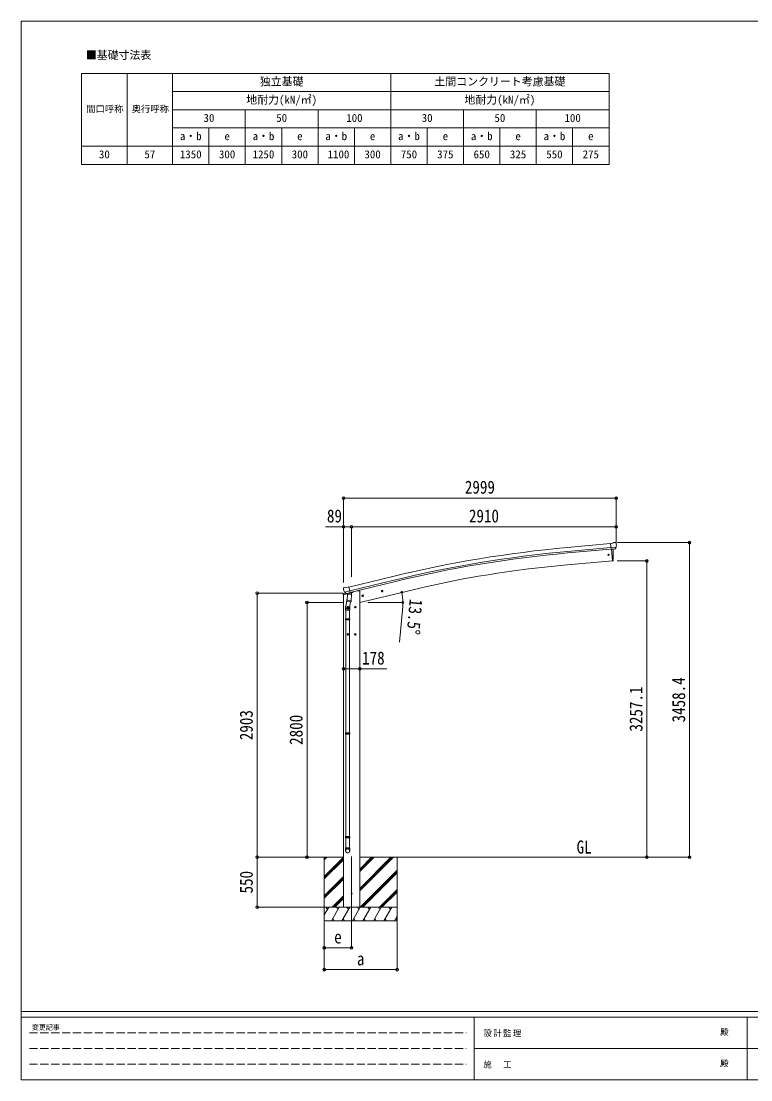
# Model space of a CAD drawing. Units: millimetres at full size, sheet at 1:30. Extents: x -8385 to 8479, y -5853 to 5787.
# Drawn here: x -8385 to -360, y -5853 to 5787 of the extents above; entities that cross this region are included whole.
import ezdxf
from ezdxf.enums import TextEntityAlignment as Align

# ---------------------------------------------------------------- set-up
doc = ezdxf.new("R2010")
doc.units = ezdxf.units.MM
doc.header["$LTSCALE"] = 30
doc.header["$PDMODE"] = 32
doc.header["$PDSIZE"] = 30
doc.linetypes.add('DASHED3', pattern=[4, 3, -1])
for name, color, linetype, lineweight in [('0-0_0', 7, 'Continuous', 9), ('0-1_本体', 4, 'Continuous', 9), ('0-2_部品', 7, 'Continuous', 9), ('0-8_PARTS2', 2, 'Continuous', 9), ('0-A_寸法', 6, 'Continuous', 9), ('0-F_PARTS1', 7, 'Continuous', 18), ('F-0_240', 7, 'Continuous', 9)]:
    doc.layers.add(name, color=color, linetype=linetype, lineweight=lineweight)
doc.styles.add('ＭＳ ゴシック', font='')
doc.styles.get('ＭＳ ゴシック').set_extended_font_data('MS Gothic')

msp = doc.modelspace()

# ---------------------------------------------------------------- linework, layer by layer
at = {"layer": '0-0_0', "color": 6}
for p, q in [((-1034.08, -3404.93), (-1034.08, 53.47)), ((-1503.09, -147.83), (-1503.09, -3404.93))]:
    msp.add_line(p, q, dxfattribs=at)
at = {"layer": '0-0_0'}
for p, q in [((-5425.32, -3404.93), (-4839.99, -3404.93)), ((-5051.24, -3616.15), (-4839.99, -3404.91)), ((-5051.24, -3404.93), (-5051.24, -4104.93)), ((-5051.24, -3432.31), (-5023.86, -3404.93)), ((-5051.24, -3418.17), (-5038, -3404.93)), ((-5051.24, -3630.3), (-4839.99, -3419.05)), ((-5051.24, -3644.44), (-4839.99, -3433.19)), ((-4661.99, -3775.69), (-4291.22, -3404.93)), ((-4661.99, -3747.4), (-4319.51, -3404.93)), ((-4661.99, -3761.54), (-4305.37, -3404.93)), ((-4661.99, -3563.56), (-4503.36, -3404.93)), ((-4661.99, -3549.41), (-4517.5, -3404.93)), ((-4661.99, -3535.27), (-4531.64, -3404.93)), ((-4661.99, -3404.93), (-1832.57, -3404.93)), ((-4251.24, -3404.93), (-4251.24, -4104.93)), ((-4657.38, -3954.93), (-4251.24, -3548.79)), ((-4643.24, -3954.93), (-4251.24, -3562.93)), ((-4629.09, -3954.93), (-4251.24, -3577.07)), ((-5051.24, -3828.28), (-4839.99, -3617.04)), ((-5051.24, -3842.43), (-4839.99, -3631.18)), ((-5051.24, -3856.57), (-4839.99, -3645.32)), ((-4965.75, -3954.93), (-4839.99, -3829.17)), ((-4445.25, -3954.93), (-4251.24, -3760.92)), ((-4431.1, -3954.93), (-4251.24, -3775.06)), ((-4416.96, -3954.93), (-4251.24, -3789.2)), ((-5051.24, -4038.76), (-5002.84, -3954.92)), ((-4251.24, -3954.93), (-5051.24, -3954.93)), ((-5017.84, -3980.91), (-5032.84, -3954.92)), ((-4973.97, -4104.92), (-4887.37, -3954.93)), ((-4951.6, -3954.93), (-4839.99, -3843.31)), ((-4937.46, -3954.93), (-4839.99, -3857.45)), ((-4902.37, -3980.91), (-4917.37, -3954.93)), ((-4858.5, -4104.93), (-4771.9, -3954.93)), ((-4786.9, -3980.91), (-4801.9, -3954.93)), ((-4743.03, -4104.93), (-4656.43, -3954.93)), ((-4671.43, -3980.91), (-4686.43, -3954.92)), ((-4627.56, -4104.93), (-4540.96, -3954.93)), ((-4555.96, -3980.91), (-4570.96, -3954.93)), ((-4512.09, -4104.93), (-4425.49, -3954.93)), ((-4455.49, -3954.93), (-4440.49, -3980.91)), ((-4396.62, -4104.93), (-4310.02, -3954.93)), ((-4325.02, -3980.91), (-4340.02, -3954.93)), ((-4281.15, -4104.93), (-4251.24, -4053.12)), ((-5051.24, -4104.93), (-4251.24, -4104.93)), ((-4958.97, -4078.95), (-4943.97, -4104.92)), ((-4843.5, -4078.94), (-4828.5, -4104.93)), ((-4728.03, -4078.95), (-4713.03, -4104.93)), ((-4612.56, -4078.95), (-4597.56, -4104.93)), ((-4497.09, -4078.95), (-4482.09, -4104.93)), ((-4381.62, -4078.95), (-4366.62, -4104.93)), ((-4266.15, -4078.95), (-4251.15, -4104.93))]:
    msp.add_line(p, q, dxfattribs=at)
at = {"layer": '0-1_本体'}
for p, q in [((-2380.99, -0.3), (-1903.66, 42.75)), ((-2377.12, -43.28), (-1899.95, -0.25)), ((-2375.61, -60.06), (-1898.43, -17.02)), ((-1891.21, -19.23), (-1879.96, -147.83)), ((-1879.96, -147.83), (-2417.91, -194.9)), ((-4780.52, -434.78), (-4297.64, -317.3)), ((-4770.48, -476.76), (-4287.4, -359.46)), ((-4766.51, -493.12), (-4283.43, -375.82)), ((-4073.9, -463.74), (-4661.99, -604.93)), ((-4839.99, -3954.93), (-4839.99, -518.37)), ((-4812.02, -501.66), (-4812.02, -502.21)), ((-4738, -487.41), (-4685.99, -474.93)), ((-4661.99, -474.93), (-4685.99, -474.93)), ((-4661.99, -474.93), (-4661.99, -3954.93))]:
    msp.add_line(p, q, dxfattribs=at)
at = {"layer": '0-1_本体', "color": 6}
msp.add_line((-4661.99, -1335.11), (-4839.99, -1335.11), dxfattribs=at)
at = {"layer": '0-1_本体'}
for centre, radius, start, end in [((-1204.94, -13054.33), 13106.9, 95.14794, 103.64794), ((-1204.94, -13054.33), 13063.74, 95.14794, 103.64794), ((-1204.94, -13054.33), 13046.9, 95.14794, 103.64794), ((-1439.31, -11457.55), 11305.08, 94.96591, 103.47643)]:
    msp.add_arc(centre, radius, start, end, dxfattribs=at)
at = {"layer": '0-2_部品'}
for p, q in [((-1877.28, 47.14), (-1903.84, 44.82)), ((-1898.19, -19.84), (-1903.84, 44.82)), ((-1840.98, 4.85), (-1899.9, -0.3)), ((-1877.28, 47.14), (-1865.56, 53.91)), ((-1850.66, 55.49), (-1864.32, 54.3)), ((-1852.23, -14.63), (-1841.3, 4.3)), ((-1841.52, 49.74), (-1847, 54.34)), ((-1840.46, 47.7), (-1840.34, 46.36)), ((-1888.23, -18.97), (-1898.19, -19.84)), ((-1880.16, -145.56), (-1891.21, -19.23)), ((-1854.62, -16.03), (-1862.32, -16.71)), ((-1879.92, -148.33), (-1880.16, -145.56)), ((-1877.31, -147.94), (-1879.92, -148.33)), ((-4841.98, -450.36), (-4841.7, -451.51)), ((-4837.76, -441.78), (-4841.61, -448.08)), ((-4834.66, -439.53), (-4821.48, -436.37)), ((-4806.92, -439.04), (-4820.18, -436.34)), ((-4806.92, -439.04), (-4780.99, -432.82)), ((-4842.55, -518.98), (-4799.53, -508.65)), ((-4842.55, -512.09), (-4842.55, -518.98)), ((-4814.09, -502.9), (-4840.25, -509.18)), ((-4827.92, -490.66), (-4770.42, -476.86)), ((-4811.07, -505.57), (-4827.45, -491.08)), ((-4799.48, -555.09), (-4815.39, -651.26)), ((-4808.36, -506.14), (-4800.84, -504.34)), ((-4807.52, -506.03), (-4805.99, -505.67)), ((-4805.99, -505.67), (-4769.29, -496.86)), ((-4804.16, -505.89), (-4804.21, -506.64)), ((-4803.45, -507.68), (-4777.64, -514.11)), ((-4802.07, -592.33), (-4801.2, -579.86)), ((-4796.54, -513.02), (-4801.21, -579.86)), ((-4755.52, -583.05), (-4801.21, -579.86)), ((-4750.85, -516.22), (-4796.54, -513.02)), ((-4794.76, -509.84), (-4794.99, -513.13)), ((-4775.24, -498.68), (-4776.26, -513.29)), ((-4769.29, -496.86), (-4767.76, -496.49)), ((-4766.21, -494.38), (-4765.26, -494.45)), ((-4765.26, -494.45), (-4751.95, -509.77)), ((-4760.96, -499.4), (-4741.83, -494.8)), ((-4755.52, -583.05), (-4750.85, -516.22)), ((-4751.95, -509.77), (-4752.39, -516.11)), ((-4738, -486.2), (-4738, -489.94)), ((-4638.43, -532.53), (-4618.98, -527.86)), ((-4633.87, -524.75), (-4636, -531.94)), ((-4626.57, -522.99), (-4633.87, -524.75)), ((-4626.37, -539.91), (-4631.04, -520.47)), ((-4621.41, -528.44), (-4626.57, -522.99)), ((-4623.54, -535.64), (-4621.41, -528.44)), ((-4424.49, -481.16), (-4405.05, -476.5)), ((-4419.94, -473.39), (-4422.07, -480.58)), ((-4412.64, -471.63), (-4419.94, -473.39)), ((-4412.44, -488.55), (-4417.1, -469.11)), ((-4407.47, -477.08), (-4412.64, -471.63)), ((-4409.6, -484.27), (-4407.47, -477.08)), ((-4817.54, -688.42), (-4817.54, -654.07)), ((-4771.54, -688.42), (-4817.54, -688.42)), ((-4815.54, -688.42), (-4815.54, -782.42)), ((-4801.67, -593.68), (-4801.67, -593.68)), ((-4780.99, -655.17), (-4800.99, -655.17)), ((-4800.23, -594.46), (-4758.53, -597.38)), ((-4790.99, -647.66), (-4797.49, -651.41)), ((-4797.49, -651.41), (-4797.49, -658.92)), ((-4797.49, -658.92), (-4790.99, -662.67)), ((-4790.99, -665.17), (-4790.99, -645.17)), ((-4784.49, -651.41), (-4790.99, -647.66)), ((-4763.96, -597), (-4774.69, -660.59)), ((-4773.54, -688.42), (-4773.54, -782.42)), ((-4771.54, -653.77), (-4771.54, -688.42)), ((-4755.53, -583.05), (-4756.42, -595.75)), ((-4700.99, -655.17), (-4720.99, -655.17)), ((-4710.99, -647.66), (-4717.49, -651.41)), ((-4717.49, -651.41), (-4717.49, -658.92)), ((-4717.49, -658.92), (-4710.99, -662.67)), ((-4710.99, -665.17), (-4710.99, -645.17)), ((-4704.49, -651.41), (-4710.99, -647.66)), ((-4817.54, -784.42), (-4816.54, -782.42)), ((-4771.54, -784.42), (-4817.54, -784.42)), ((-4771.54, -792.42), (-4817.54, -792.42)), ((-4772.54, -782.42), (-4816.54, -782.42)), ((-4772.54, -794.42), (-4816.54, -794.42)), ((-4815.54, -794.42), (-4815.54, -2038.61)), ((-4773.54, -794.42), (-4773.54, -2038.61)), ((-4771.54, -784.42), (-4772.54, -782.42)), ((-4771.54, -792.42), (-4772.54, -794.42)), ((-4771.54, -784.42), (-4771.54, -792.42)), ((-4780.99, -955.17), (-4800.99, -955.17)), ((-4790.99, -947.66), (-4797.49, -951.41)), ((-4797.49, -951.41), (-4797.49, -958.92)), ((-4797.49, -958.92), (-4790.99, -962.67)), ((-4790.99, -965.17), (-4790.99, -945.17)), ((-4784.49, -951.41), (-4790.99, -947.66)), ((-4700.99, -955.17), (-4720.99, -955.17)), ((-4710.99, -947.66), (-4717.49, -951.41)), ((-4717.49, -951.41), (-4717.49, -958.92)), ((-4717.49, -958.92), (-4710.99, -962.67)), ((-4710.99, -965.17), (-4710.99, -945.17)), ((-4704.49, -951.41), (-4710.99, -947.66)), ((-4817.54, -2040.61), (-4816.54, -2038.61)), ((-4771.54, -2040.61), (-4817.54, -2040.61)), ((-4771.54, -2048.61), (-4817.54, -2048.61)), ((-4772.54, -2038.61), (-4816.54, -2038.61)), ((-4772.54, -2050.61), (-4816.54, -2050.61)), ((-4815.54, -2050.61), (-4815.54, -3178.8)), ((-4773.54, -2050.61), (-4773.54, -3178.8)), ((-4771.54, -2040.61), (-4772.54, -2038.61)), ((-4771.54, -2048.61), (-4772.54, -2050.61)), ((-4771.54, -2040.61), (-4771.54, -2048.61)), ((-4817.54, -3180.8), (-4816.54, -3178.8)), ((-4771.54, -3180.8), (-4817.54, -3180.8)), ((-4771.54, -3188.8), (-4817.54, -3188.8)), ((-4772.54, -3178.8), (-4816.54, -3178.8)), ((-4772.54, -3190.8), (-4816.54, -3190.8)), ((-4815.54, -3190.8), (-4815.54, -3300.8)), ((-4773.54, -3190.8), (-4773.54, -3300.8)), ((-4771.54, -3180.8), (-4772.54, -3178.8)), ((-4771.54, -3188.8), (-4772.54, -3190.8)), ((-4771.54, -3180.8), (-4771.54, -3188.8)), ((-4817.54, -3334.94), (-4817.54, -3300.8)), ((-4771.54, -3300.8), (-4817.54, -3300.8)), ((-4771.54, -3334.94), (-4771.54, -3300.8))]:
    msp.add_line(p, q, dxfattribs=at)
for points in [[(-1840.91, 5.48), (-1841.19, 4.5), (-1841.3, 4.3)], [(-1888.23, -18.97), (-1887.95, -19.04), (-1862.58, -16.82), (-1862.32, -16.71)], [(-1874.76, -145.11), (-1873.93, -119.48), (-1873.73, -92.99), (-1874.2, -66.5), (-1875.34, -40.03), (-1876.85, -18.07)], [(-4775.56, -498.27), (-4765.84, -495.93), (-4780.99, -432.82)], [(-4828.19, -490.09), (-4827.61, -490.93), (-4827.45, -491.08)], [(-4775.56, -498.27), (-4775.8, -498.42), (-4800.56, -504.36), (-4800.84, -504.34)], [(-4636, -531.94), (-4630.84, -537.39), (-4623.54, -535.64)], [(-4422.07, -480.58), (-4416.9, -486.03), (-4409.6, -484.27)], [(-4790.99, -662.67), (-4784.49, -658.92), (-4784.49, -651.41)], [(-4710.99, -662.67), (-4704.49, -658.92), (-4704.49, -651.41)], [(-4817.54, -784.42), (-4817.54, -792.42), (-4816.54, -794.42)], [(-4790.99, -962.67), (-4784.49, -958.92), (-4784.49, -951.41)], [(-4710.99, -962.67), (-4704.49, -958.92), (-4704.49, -951.41)], [(-4817.54, -2040.61), (-4817.54, -2048.61), (-4816.54, -2050.61)], [(-4817.54, -3180.8), (-4817.54, -3188.8), (-4816.54, -3190.8)]]:
    msp.add_lwpolyline(points, dxfattribs=at)
for centre, radius in [((-1925.99, -80.69), 6.5), ((-4628.7, -530.19), 8.5), ((-4628.7, -530.19), 7.7), ((-4628.7, -530.19), 6.5), ((-4414.77, -478.83), 8.5), ((-4414.77, -478.83), 7.7), ((-4414.77, -478.83), 6.5), ((-4790.99, -655.17), 8.5), ((-4790.99, -655.17), 7.7), ((-4790.99, -655.17), 6.5), ((-4710.99, -655.17), 8.5), ((-4710.99, -655.17), 7.7), ((-4710.99, -655.17), 6.5), ((-4790.99, -955.17), 8.5), ((-4790.99, -955.17), 7.7), ((-4790.99, -955.17), 6.5), ((-4710.99, -955.17), 8.5), ((-4710.99, -955.17), 7.7), ((-4710.99, -955.17), 6.5)]:
    msp.add_circle(centre, radius, dxfattribs=at)
at = {"layer": '0-2_部品', "color": 4}
msp.add_circle((-4750.99, -3804.93), 4.5, dxfattribs=at)
at = {"layer": '0-2_部品'}
for centre, radius, start, end in [((-1864.06, 51.31), 3, 95, 120), ((-1850.22, 50.51), 5, 50.00648, 94.99352), ((-2041.97, 28.72), 202.4, 353.4085, 5), ((-1877.75, -144.98), 3, 278.50322, 357.46219), ((-4644.89, -404.26), 202.4, 193.5, 205.09125), ((-4833.49, -444.39), 5, 103.5, 148.5), ((-4820.78, -439.28), 3, 78.5, 103.5), ((-4839.55, -512.09), 3, 103.5, 180), ((-4807.64, -505.55), 0.5, 248.23754, 283.5), ((-4804.66, -505.86), 0.5, 356, 103.5), ((-4803.21, -506.71), 1, 176, 256), ((-4777.29, -513.14), 1.03, 250.03897, 351.96569), ((-4774.64, -498.76), 0.604, 100.59842, 172.20595), ((-4767.88, -496), 0.5, 283.5, 318.76246), ((-4743, -489.94), 5, 283.5, 0), ((-4787.54, -654.07), 30, 177.45142, 180), ((-4800.13, -592.5), 1.95, 175.04017, 217.47766), ((-4800.09, -592.47), 2, 217.40962, 266), ((-4758.39, -595.38), 2, 266, 349.46843)]:
    msp.add_arc(centre, radius, start, end, dxfattribs=at)
for centre, major_axis, ratio, start_param, end_param in [((-1836.13, 51.75), (-15.35, 3.44), 0.101033, 5.97514262, 5.97537366), ((-1843.45, 47.44), (2.71, -1.31), 0.997474, 0.53665673, 1.32256522), ((-1854.89, -13.04), (1.62, -2.54), 0.997631, 5.80419048, 5.89294842), ((-1854.96, -12.93), (-3.5, 2.17), 0.650902, 2.11455212, 2.18736272), ((-1854.83, -13.13), (1.62, -2.54), 0.997631, 5.96575902, 6.76218013), ((-4839.06, -449.64), (-1.57, -2.57), 0.99628, 4.71238898, 5.49965061), ((-4809.08, -503.32), (-0.73, -2.92), 0.997631, 5.80419048, 6.60061159), ((-4809.03, -503.09), (2.63, 3.16), 0.650902, 4.09582259, 4.16863319), ((-4809.06, -503.22), (-0.73, -2.92), 0.997631, 0.39023689, 0.47899483), ((-4794.54, -653.77), (23, 0), 0.996195, 2.55602575, 6.56630284), ((-4794.54, -653.77), (21, 0), 0.996195, 2.93491471, 5.95123941), ((-4794.54, -3333.2), (-23, 0), 0.996195, 3.14159265, 6.28318531), ((-4794.54, -3334.94), (-23, 0), 0.996195, 3.14159265, 6.28318531), ((-4794.54, -3334.94), (0, -23.43), 0.981806, 4.71238898, 7.85398163)]:
    msp.add_ellipse(centre, major_axis=major_axis, ratio=ratio, start_param=start_param, end_param=end_param, dxfattribs=at)
msp.add_ellipse((-4794.54, -3334.94), major_axis=(21, 0), ratio=0.996195, dxfattribs=at)
at = {"layer": '0-8_PARTS2'}
msp.add_line((-4750.99, -3395.72), (-4750.99, -4154.93), dxfattribs=at)
at = {"layer": '0-A_寸法'}
for p, q in [((-4839.99, 543.43), (-1840.99, 543.43)), ((-4839.99, 226.81), (-4839.99, -385.41)), ((-4839.99, 226.81), (-4750.99, 226.81)), ((-4750.99, 226.81), (-4750.99, -321.04)), ((-4750.99, 226.81), (-1840.99, 226.81)), ((-1034.08, 53.47), (-1831.92, 53.47)), ((-1503.09, -147.83), (-1831.92, -147.83)), ((-5789.56, -501.93), (-4844.48, -501.93)), ((-5789.56, -3404.93), (-5789.56, -501.93)), ((-5241.59, -604.93), (-4844.48, -604.93)), ((-5241.59, -3404.93), (-5241.59, -604.93)), ((-4572.49, -604.93), (-4185.63, -604.93)), ((-4188.49, -647.39), (-4222.85, -1039.88)), ((-4661.99, -1335.11), (-4361.99, -1335.11)), ((-5789.56, -3404.93), (-5061.45, -3404.93)), ((-5789.56, -3954.93), (-5789.56, -3404.93)), ((-1503.09, -3404.93), (-1831.92, -3404.93)), ((-1034.08, -3404.93), (-1503.09, -3404.93)), ((-5789.56, -3954.93), (-5061.45, -3954.93)), ((-5051.24, -4641.29), (-5051.24, -4112.34)), ((-5051.24, -4401.31), (-5051.24, -4112.34)), ((-4750.99, -4401.31), (-4750.99, -4112.34)), ((-4251.24, -4641.29), (-4251.24, -4112.34)), ((-4750.99, -4401.31), (-5051.24, -4401.31)), ((-5051.24, -4641.29), (-4251.24, -4641.29))]:
    msp.add_line(p, q, dxfattribs=at)
for points in [[(-4839.99, 543.43), (-4839.99, 226.81), (-5039.99, 226.81)], [(-1840.99, 543.43), (-1840.99, 226.81), (-1840.99, 59.25)]]:
    msp.add_lwpolyline(points, dxfattribs=at)
for centre in [(-4200.08, -491.27), (-4186.63, -604.93)]:
    msp.add_circle(centre, 10.62, dxfattribs=at)
for start, end in [(0, 13.5), (354.99678, 0)]:
    msp.add_arc((-4673.49, -604.93), 486.86, start, end, dxfattribs=at)
for p in [(-4839.99, 543.43), (-1840.99, 543.43), (-4839.99, 226.81), (-4750.99, 226.81), (-1840.99, 226.81), (-1034.08, 53.47), (-1503.09, -147.83), (-5789.56, -501.93), (-5241.59, -604.93), (-4839.99, -1335.11), (-4661.99, -1335.11), (-5789.56, -3404.93), (-5241.59, -3404.93), (-1503.09, -3404.93), (-1034.08, -3404.93), (-5789.56, -3954.93), (-5051.24, -4401.31), (-4750.99, -4401.31), (-5051.24, -4641.29), (-4251.24, -4641.29)]:
    msp.add_point(p, dxfattribs=at)
at = {"layer": '0-F_PARTS1'}
for p, q in [((-7720.09, 5212.95), (-1920.09, 5212.95)), ((-7720.09, 5212.95), (-7720.09, 4212.95)), ((-7220.09, 5212.95), (-7220.09, 4212.95)), ((-4320.09, 5212.95), (-4320.09, 4212.95)), ((-6720.09, 5012.95), (-1920.09, 5012.95)), ((-6720.09, 4812.95), (-1920.09, 4812.95)), ((-3520.09, 4812.95), (-3520.09, 4212.95)), ((-6720.09, 4612.95), (-1920.09, 4612.95)), ((-3120.09, 4612.95), (-3120.09, 4212.95)), ((-2320.09, 4612.95), (-2320.09, 4212.95))]:
    msp.add_line(p, q, dxfattribs=at)
for points in [[(-6720.09, 5212.95), (-6720.09, 5012.95), (-6720.09, 4412.95), (-6720.09, 4212.95)], [(-1920.09, 5212.95), (-1920.09, 4612.95), (-1920.09, 4212.95)], [(-5920.09, 4812.95), (-5920.09, 4612.95), (-5920.09, 4212.95)], [(-5120.09, 4812.95), (-5120.09, 4612.95), (-5120.09, 4212.95)], [(-2720.09, 4812.95), (-2720.09, 4412.95), (-2720.09, 4212.95)], [(-6320.09, 4612.95), (-6320.09, 4412.95), (-6320.09, 4212.95)], [(-5520.09, 4612.95), (-5520.09, 4412.95), (-5520.09, 4212.95)], [(-4720.09, 4612.95), (-4720.09, 4412.95), (-4720.09, 4212.95)], [(-3920.09, 4612.95), (-3920.09, 4412.95), (-3920.09, 4212.95)], [(-7720.09, 4412.95), (-6720.09, 4412.95), (-1920.09, 4412.95)], [(-7720.09, 4212.95), (-7220.09, 4212.95), (-4320.09, 4212.95), (-2720.09, 4212.95), (-1920.09, 4212.95)]]:
    msp.add_lwpolyline(points, dxfattribs=at)
at = {"layer": 'F-0_240', "color": 5}
for p, q in [((-8385.45, 5787.34), (-8385.45, -5852.66)), ((-8385.45, 5787.34), (8054.55, 5787.34)), ((-8385.45, -5102.66), (8054.55, -5102.66)), ((-8385.45, -5162.66), (5387.79, -5162.66)), ((-3402.21, -5162.66), (-3402.21, -5852.66)), ((-402.21, -5162.66), (-402.21, -5852.66)), ((-3402.21, -5507.66), (2747.79, -5507.66)), ((-8385.45, -5852.66), (8054.55, -5852.66))]:
    msp.add_line(p, q, dxfattribs=at)
at = {"layer": 'F-0_240', "color": 4, "linetype": 'DASHED3'}
for p, q in [((-8295.46, -5335.16), (-3492.21, -5335.16)), ((-8295.46, -5507.66), (-3492.21, -5507.66)), ((-8295.46, -5680.16), (-3492.21, -5680.16))]:
    msp.add_line(p, q, dxfattribs=at)

# ---------------------------------------------------------------- texts
at = {"layer": '0-0_0', "style": 'ＭＳ ゴシック', "width": 0.85}
msp.add_text('GL', height=143, dxfattribs=at).set_placement((-2276.19, -3407.36), align=Align.BOTTOM_LEFT)
at = {"layer": '0-A_寸法', "color": 7, "style": 'ＭＳ ゴシック', "width": 0.85}
for s, p in [('2999', (-3505.49, 549.43)), ('89', (-5022.49, 232.81)), ('2910', (-3460.99, 232.81)), ('178', (-4635.74, -1329.11)), ('e', (-4942.49, -4396.31)), ('a', (-4692.49, -4636.29))]:
    msp.add_text(s, height=143, dxfattribs=at).set_placement(p, align=Align.BOTTOM_LEFT)
for s, rotation, p in [('13.5°', 264.997, (-4154.27, -557.53)), ('3458.4', 90, (-1040.08, -1923.23)), ('3257.1', 90, (-1509.09, -2023.88)), ('2903', 90, (-5795.56, -2118.43)), ('2800', 90, (-5247.59, -2169.93)), ('550', 90, (-5795.56, -3803.68))]:
    msp.add_text(s, height=143, rotation=rotation, dxfattribs=at).set_placement(p, align=Align.BOTTOM_LEFT)
at = {"layer": '0-F_PARTS1', "style": 'ＭＳ ゴシック'}
for s, height, p in [('■基礎寸法表', 87.98, (-7674.79, 5344.39)), ('独立基礎', 87.98, (-5760.09, 5052.95)), ('土間コンクリート考慮基礎', 87.98, (-3840.09, 5052.95)), ('地耐力(kN/㎡)', 87.98, (-5910.09, 4852.95)), ('地耐力(kN/㎡)', 87.98, (-3510.09, 4852.95)), ('間口呼称', 73.31, (-7670.09, 4762.95)), ('奥行呼称', 73.31, (-7170.09, 4762.95)), ('30', 87.98, (-6380.09, 4652.95)), ('50', 87.98, (-5580.09, 4652.95)), ('100', 87.98, (-4810.09, 4652.95)), ('30', 87.98, (-3980.09, 4652.95)), ('50', 87.98, (-3180.09, 4652.95)), ('100', 87.98, (-2410.09, 4652.95)), ('a・b', 87.98, (-6640.09, 4452.95)), ('e', 87.98, (-6150.09, 4452.95)), ('a・b', 87.98, (-5840.09, 4452.95)), ('e', 87.98, (-5350.09, 4452.95)), ('a・b', 87.98, (-5040.09, 4452.95)), ('e', 87.98, (-4550.09, 4452.95)), ('a・b', 87.98, (-4240.09, 4452.95)), ('e', 87.98, (-3750.09, 4452.95)), ('a・b', 87.98, (-3440.09, 4452.95)), ('e', 87.98, (-2950.09, 4452.95)), ('a・b', 87.98, (-2640.09, 4452.95)), ('e', 87.98, (-2150.09, 4452.95)), ('30', 87.98, (-7530.09, 4252.95)), ('57', 87.98, (-7030.09, 4252.95)), ('1350', 87.98, (-6640.09, 4252.95)), ('300', 87.98, (-6210.09, 4252.95)), ('1250', 87.98, (-5840.09, 4252.95)), ('300', 87.98, (-5410.09, 4252.95)), ('1100', 87.98, (-5015.09, 4252.95)), ('300', 87.98, (-4610.09, 4252.95)), ('750', 87.98, (-4210.09, 4252.95)), ('375', 87.98, (-3810.09, 4252.95)), ('650', 87.98, (-3410.09, 4252.95)), ('325', 87.98, (-3010.09, 4252.95)), ('550', 87.98, (-2610.09, 4252.95)), ('275', 87.98, (-2210.09, 4252.95))]:
    msp.add_text(s, height=height, dxfattribs=at).set_placement(p, align=Align.BOTTOM_LEFT)
at = {"layer": 'F-0_240', "style": 'ＭＳ ゴシック'}
for s, height, p in [('変更記事', 54.99, (-8268.23, -5320.16)), ('殿', 65.98, (-697.92, -5380.16)), ('殿', 65.98, (-697.92, -5725.16))]:
    msp.add_text(s, height=height, dxfattribs=at).set_placement(p, align=Align.BOTTOM_LEFT)
at = {"layer": 'F-0_240', "char_height": 65.98, "attachment_point": 7, "style": 'ＭＳ ゴシック'}
for s, insert in [('\\T1.17;設計監理', (-3300.89, -5380.16)), ('\\T1.17;施\u3000工', (-3300.89, -5725.16))]:
    msp.add_mtext(s, dxfattribs=dict(at, insert=insert))

doc.saveas('drawing.dxf')
